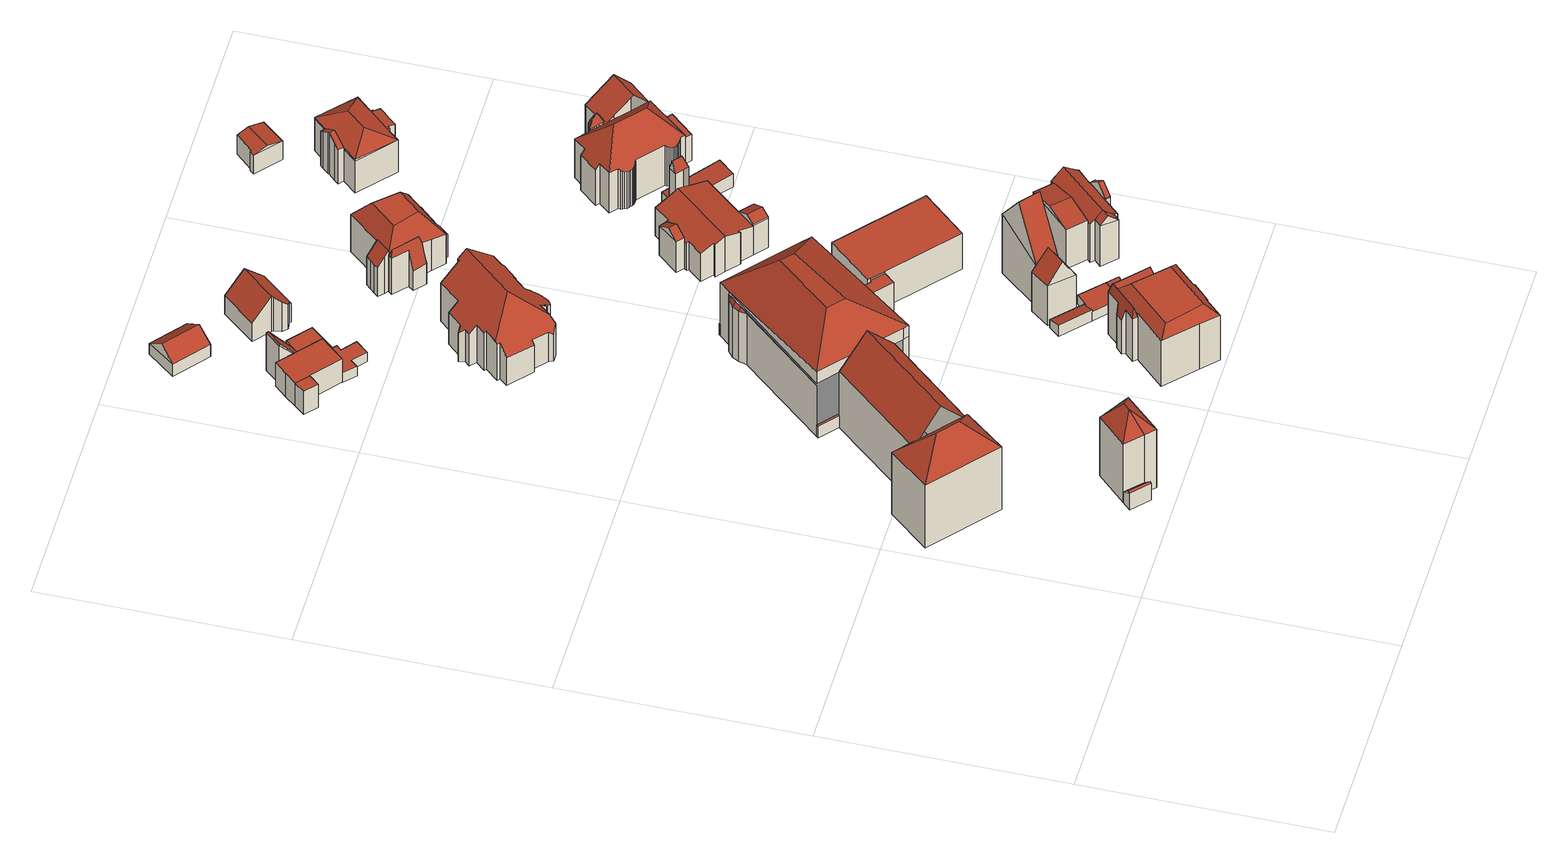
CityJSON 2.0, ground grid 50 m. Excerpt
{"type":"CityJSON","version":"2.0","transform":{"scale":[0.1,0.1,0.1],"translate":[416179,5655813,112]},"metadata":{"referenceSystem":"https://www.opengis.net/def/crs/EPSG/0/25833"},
"CityObjects":{
"building1":{"type":"Building","attributes":{"Dachtyp_tdc":"tdcGableRoof","Gemeindeschluessel":14612000,"Dachneigung":46.29,"QualitaetDacherkennung":10,"Geometrietyp2DReferenz":"3000","measuredHeight":4.66,"function":"31001_9998","roofType":"3100"},"geometry":[{"type":"Solid","lod":"2","boundaries":[[[[0,1,2,3]],[[1,4,5,2]],[[4,6,7,5]],[[6,0,3,7]],[[4,1,8]],[[0,6,9]],[[1,0,9,8]],[[6,4,8,9]],[[3,2,5,7]]]],"semantics":{"surfaces":[{"type":"WallSurface"},{"type":"RoofSurface"},{"type":"GroundSurface"}],"values":[[0,0,0,0,0,0,1,1,2]]}}]},
"building2":{"type":"Building","attributes":{"Dachtyp_tdc":"tdcFreeFormRoof","Gemeindeschluessel":14612000,"Dachneigung":48.93,"QualitaetDacherkennung":3,"Geometrietyp2DReferenz":"3000","measuredHeight":19.6,"function":"31001_9998","roofType":"5000"},"geometry":[{"type":"Solid","lod":"2","boundaries":[[[[10,11,12,3]],[[11,13,14,12]],[[13,15,16,14]],[[15,17,2,16]],[[17,10,3,2]],[[18,17,15]],[[17,18,10]],[[19,18,15,13]],[[19,13,11]],[[18,19,11,10]],[[3,12,14,16,2]]]],"semantics":{"surfaces":[{"type":"WallSurface"},{"type":"RoofSurface"},{"type":"GroundSurface"}],"values":[[0,0,0,0,0,1,1,1,1,1,2]]}}]},
"building3":{"type":"Building","attributes":{"name":"Sächsisches Landesgymnasium für Musik Carl Maria von Weber Dresden","Gemeindeschluessel":14612000,"Geometrietyp2DReferenz":"3000","function":"31001_3021","roofType":"9999"},"children":["building3-1","building3-2","building3-3","building3-4","building3-5","building3-6","building3-7","building3-8","building3-9"]},
"building3-1":{"type":"BuildingPart","attributes":{"Dachtyp_tdc":"tdcCutTentRoof","Dachneigung":39.41,"QualitaetDacherkennung":22,"Geometrietyp2DReferenz":"3000","measuredHeight":24.43,"roofType":"9999"},"parents":["building3"],"geometry":[{"type":"MultiSurface","lod":"2","boundaries":[[[20,21,22,23,24,25]],[[26,27,28,29,30]],[[27,31,32,33,28]],[[34,35,36]],[[34,37,38,39,35]],[[21,20,37,40,41]],[[42,43,21,41,44]],[[45,46,42,44,47]],[[45,47,40,37,48]],[[47,44,41,40]],[[49,45,48,34]],[[34,48,37]],[[31,46,45,49]],[[26,43,42,27]],[[21,43,26]],[[27,42,46,31]],[[24,23,29,28,33,50,35,39]]],"semantics":{"surfaces":[{"type":"WallSurface"},{"type":"RoofSurface"},{"type":"GroundSurface"}],"values":[0,0,0,0,0,1,1,1,1,1,0,0,0,0,0,0,2]}}]},
"building3-2":{"type":"BuildingPart","attributes":{"Dachtyp_tdc":"tdcPolyFlatRoof","Dachneigung":0,"QualitaetDacherkennung":72,"Geometrietyp2DReferenz":"3000","measuredHeight":8.96,"roofType":"1000"},"parents":["building3"],"geometry":[{"type":"MultiSurface","lod":"2","boundaries":[[[51,52,53,54]],[[52,55,56,57,53]],[[58,59,60,61,62]],[[59,63,64,60]],[[63,59,58,55,52,51]],[[54,53,57,61,60,64]]],"semantics":{"surfaces":[{"type":"WallSurface"},{"type":"RoofSurface"},{"type":"GroundSurface"}],"values":[0,0,0,0,1,2]}}]},
"building3-3":{"type":"BuildingPart","attributes":{"Dachtyp_tdc":"tdcPolyFlatRoof","Dachneigung":0,"QualitaetDacherkennung":0,"Geometrietyp2DReferenz":"3000","measuredHeight":3.03,"roofType":"9999"},"parents":["building3"],"geometry":[{"type":"MultiSurface","lod":"2","boundaries":[[[65,32,66,67,68,69]],[[68,67,70,71]],[[67,66,50,70]],[[32,65,72,33]],[[65,69,73,72]],[[71,70,50,33,72,73]],[[71,73,69,68]],[[33,50,66,32]]],"semantics":{"surfaces":[{"type":"RoofSurface"},{"type":"WallSurface"},{"type":"GroundSurface"},{"type":"ClosureSurface","isClosure":"1","QuelleClosure":"LoD1Solid"}],"values":[0,1,1,1,1,2,3,3]}}]},
"building3-4":{"type":"BuildingPart","attributes":{"Dachtyp_tdc":"tdcPolyFlatRoof","Dachneigung":0,"QualitaetDacherkennung":0,"Geometrietyp2DReferenz":"3000","measuredHeight":3.01,"roofType":"9999"},"parents":["building3"],"geometry":[{"type":"MultiSurface","lod":"2","boundaries":[[[25,74,75,38]],[[38,75,76,39]],[[75,74,77,76]],[[74,25,24,77]],[[39,76,77,24]],[[39,24,25,38]]],"semantics":{"surfaces":[{"type":"RoofSurface"},{"type":"WallSurface"},{"type":"GroundSurface"},{"type":"ClosureSurface","isClosure":"1","QuelleClosure":"LoD1Solid"}],"values":[0,1,1,1,2,3]}}]},
"building3-5":{"type":"BuildingPart","attributes":{"Dachtyp_tdc":"tdcHipRoof","Dachneigung":47.97,"QualitaetDacherkennung":47,"Geometrietyp2DReferenz":"3000","measuredHeight":22.61,"roofType":"3200"},"parents":["building3"],"geometry":[{"type":"MultiSurface","lod":"2","boundaries":[[[78,79,80,81,82]],[[79,83,84,80]],[[83,85,86,84]],[[85,87,88,86]],[[87,89,90,88]],[[89,91,90]],[[87,85,92]],[[83,79,78,93]],[[85,83,93,92]],[[78,94,95,89,87,92,93]],[[81,80,84,86,88,90]]],"semantics":{"surfaces":[{"type":"WallSurface"},{"type":"RoofSurface"},{"type":"GroundSurface"}],"values":[0,0,0,0,0,0,1,1,1,1,2]}}]},
"building3-6":{"type":"BuildingPart","attributes":{"Dachtyp_tdc":"tdcFreeFormRoof","Dachneigung":82.73,"QualitaetDacherkennung":30,"Geometrietyp2DReferenz":"3000","measuredHeight":9.68,"roofType":"5000"},"parents":["building3"],"geometry":[{"type":"MultiSurface","lod":"2","boundaries":[[[22,96,97,23]],[[56,30,29,57]],[[98,30,56]],[[99,98,56,62,96]],[[99,96,22]],[[98,99,22,30]],[[23,97,61,57,29]]],"semantics":{"surfaces":[{"type":"WallSurface"},{"type":"RoofSurface"},{"type":"GroundSurface"}],"values":[0,0,0,1,1,1,2]}}]},
"building3-7":{"type":"BuildingPart","attributes":{"Dachtyp_tdc":"tdcPolyFlatRoof","Dachneigung":0,"QualitaetDacherkennung":79,"Geometrietyp2DReferenz":"3000","measuredHeight":9.58,"roofType":"1000"},"parents":["building3"],"geometry":[{"type":"MultiSurface","lod":"2","boundaries":[[[100,101,102,103]],[[101,104,105,102]],[[104,106,107,105]],[[106,108,51,54,107]],[[109,100,103,64,63]],[[109,108,106,104,101,100]],[[103,102,105,107,54,64]]],"semantics":{"surfaces":[{"type":"WallSurface"},{"type":"RoofSurface"},{"type":"GroundSurface"}],"values":[0,0,0,0,0,1,2]}}]},
"building3-8":{"type":"BuildingPart","attributes":{"Dachtyp_tdc":"tdcFreeFormRoof","Dachneigung":59.25,"QualitaetDacherkennung":19,"Geometrietyp2DReferenz":"3000","measuredHeight":14.55,"roofType":"5000"},"parents":["building3"],"geometry":[{"type":"MultiSurface","lod":"2","boundaries":[[[110,111,112,50]],[[111,113,114,112]],[[113,115,116,114]],[[115,117,118,116]],[[117,36,35,118]],[[119,120,117,115]],[[121,119,115,113]],[[122,121,113,111]],[[122,111,110]],[[120,119,121,122,110,36]],[[120,36,117]],[[35,50,112,114,116,118]]],"semantics":{"surfaces":[{"type":"WallSurface"},{"type":"RoofSurface"},{"type":"GroundSurface"}],"values":[0,0,0,0,0,1,1,1,1,1,1,2]}}]},
"building3-9":{"type":"BuildingPart","attributes":{"Dachtyp_tdc":"tdcGableRoof","Dachneigung":49.01,"QualitaetDacherkennung":70,"Geometrietyp2DReferenz":"3000","measuredHeight":22.11,"roofType":"3100"},"parents":["building3"],"geometry":[{"type":"MultiSurface","lod":"2","boundaries":[[[123,82,81,73,69]],[[91,124,68,71,90]],[[123,124,125]],[[82,123,125,126,94]],[[124,91,95,126,125]],[[73,81,90,71]]],"semantics":{"surfaces":[{"type":"WallSurface"},{"type":"RoofSurface"},{"type":"GroundSurface"}],"values":[0,0,0,1,1,2]}}]},
"building4":{"type":"Building","attributes":{"Gemeindeschluessel":14612000,"Geometrietyp2DReferenz":"3000","function":"31001_9998","roofType":"9999"},"children":["building4-1","building4-2"]},
"building4-1":{"type":"BuildingPart","attributes":{"Dachtyp_tdc":"tdcPolyFlatRoof","Dachneigung":0,"QualitaetDacherkennung":55,"Geometrietyp2DReferenz":"3000","measuredHeight":6.11,"roofType":"1000"},"parents":["building4"],"geometry":[{"type":"MultiSurface","lod":"2","boundaries":[[[127,128,129,130]],[[128,131,132,129]],[[131,133,134,132]],[[131,128,127,133]],[[134,130,129,132]]],"semantics":{"surfaces":[{"type":"WallSurface"},{"type":"RoofSurface"},{"type":"GroundSurface"}],"values":[0,0,0,1,2]}}]},
"building4-2":{"type":"BuildingPart","attributes":{"Dachtyp_tdc":"tdcPolyFlatRoof","Dachneigung":0,"QualitaetDacherkennung":75,"Geometrietyp2DReferenz":"3000","measuredHeight":6.23,"roofType":"1000"},"parents":["building4"],"geometry":[{"type":"MultiSurface","lod":"2","boundaries":[[[135,136,137,138]],[[136,139,130,137]],[[139,127,130]],[[140,141,142,134,133]],[[141,143,144,142]],[[143,135,138,144]],[[143,141,140,139,136,135]],[[138,137,130,134,142,144]]],"semantics":{"surfaces":[{"type":"WallSurface"},{"type":"RoofSurface"},{"type":"GroundSurface"}],"values":[0,0,0,0,0,0,1,2]}}]},
"building5":{"type":"Building","attributes":{"Gemeindeschluessel":14612000,"Geometrietyp2DReferenz":"3000","function":"31001_9998","roofType":"9999"},"children":["building5-1","building5-2"]},
"building5-1":{"type":"BuildingPart","attributes":{"Dachtyp_tdc":"tdcFreeFormRoof","Dachneigung":76.43,"QualitaetDacherkennung":15,"Geometrietyp2DReferenz":"3000","measuredHeight":13.63,"roofType":"5000"},"parents":["building5"],"geometry":[{"type":"MultiSurface","lod":"2","boundaries":[[[145,146,147,148]],[[146,149,150,147]],[[149,151,152,150]],[[151,153,154,152]],[[153,155,156,154]],[[155,157,158,156]],[[157,159,160,158]],[[161,145,148,162]],[[159,157,163]],[[157,155,164,165,163]],[[155,153,151,149,146,145,166,164]],[[145,161,166]],[[161,167,165,164,166]],[[167,159,163,165]],[[148,147,150,152,154,156,158,160,168,162]]],"semantics":{"surfaces":[{"type":"WallSurface"},{"type":"RoofSurface"},{"type":"GroundSurface"}],"values":[0,0,0,0,0,0,0,0,1,1,1,1,1,1,2]}}]},
"building5-2":{"type":"BuildingPart","attributes":{"Dachtyp_tdc":"tdcCutTentRoof","Dachneigung":2.03,"QualitaetDacherkennung":49,"Geometrietyp2DReferenz":"3000","measuredHeight":14.44,"roofType":"9999"},"parents":["building5"],"geometry":[{"type":"MultiSurface","lod":"2","boundaries":[[[169,170,171,160,159]],[[170,172,173,171]],[[172,174,175,173]],[[174,176,177,175]],[[176,178,179,177]],[[178,180,181,179]],[[180,182,183,181]],[[182,184,185,183]],[[184,186,161,162,185]],[[187,186,184,188,189]],[[170,169,187,189,190]],[[180,178,176,174,172,170,190,191]],[[184,182,180,191,188]],[[191,190,189,188]],[[162,168,160,171,173,175,177,179,181,183,185]]],"semantics":{"surfaces":[{"type":"WallSurface"},{"type":"RoofSurface"},{"type":"GroundSurface"}],"values":[0,0,0,0,0,0,0,0,0,1,1,1,1,1,2]}}]},
"building6":{"type":"Building","attributes":{"Dachtyp_tdc":"tdcPolyFlatRoof","Gemeindeschluessel":14612000,"Dachneigung":0,"QualitaetDacherkennung":63,"Geometrietyp2DReferenz":"3000","measuredHeight":2.44,"function":"31001_9998","roofType":"1000"},"geometry":[{"type":"Solid","lod":"2","boundaries":[[[[192,193,194,195]],[[193,196,197,194]],[[196,198,199,197]],[[198,200,201,199]],[[200,202,203,201]],[[202,204,205,203]],[[204,206,207,205]],[[206,192,195,207]],[[206,204,202,200,198,196,193,192]],[[195,194,197,199,201,203,205,207]]]],"semantics":{"surfaces":[{"type":"WallSurface"},{"type":"RoofSurface"},{"type":"GroundSurface"}],"values":[[0,0,0,0,0,0,0,0,1,2]]}}]},
"building7":{"type":"Building","attributes":{"Gemeindeschluessel":14612000,"Geometrietyp2DReferenz":"3000","function":"31001_9998","roofType":"9999"},"children":["building7-1","building7-2"]},
"building7-1":{"type":"BuildingPart","attributes":{"Dachtyp_tdc":"tdcPolyFlatRoof","Dachneigung":0,"QualitaetDacherkennung":64,"Geometrietyp2DReferenz":"3000","measuredHeight":2.51,"roofType":"1000"},"parents":["building7"],"geometry":[{"type":"MultiSurface","lod":"2","boundaries":[[[208,209,210,211]],[[209,212,213,210]],[[212,214,215,216,213]],[[217,208,211,218,219]],[[217,214,212,209,208]],[[211,210,213,216,218]]],"semantics":{"surfaces":[{"type":"WallSurface"},{"type":"RoofSurface"},{"type":"GroundSurface"}],"values":[0,0,0,0,1,2]}}]},
"building7-2":{"type":"BuildingPart","attributes":{"Dachtyp_tdc":"tdcGableRoof","Dachneigung":53.32,"QualitaetDacherkennung":4,"Geometrietyp2DReferenz":"3000","measuredHeight":10.05,"roofType":"3100"},"parents":["building7"],"geometry":[{"type":"MultiSurface","lod":"2","boundaries":[[[220,221,222,223]],[[221,219,218,222]],[[215,220,223,216]],[[219,221,224]],[[220,215,225]],[[221,220,225,224]],[[215,219,224,225]],[[223,222,218,216]]],"semantics":{"surfaces":[{"type":"WallSurface"},{"type":"RoofSurface"},{"type":"GroundSurface"}],"values":[0,0,0,0,0,1,1,2]}}]},
"building8":{"type":"Building","attributes":{"Gemeindeschluessel":14612000,"Dachtyp_tdc":"tdcGableRoof","Dachneigung":37.45,"QualitaetDacherkennung":84,"Geometrietyp2DReferenz":"3000","measuredHeight":5.75,"function":"31001_9998","roofType":"3100"},"geometry":[{"type":"Solid","lod":"2","boundaries":[[[[226,227,228,229]],[[227,230,231,228]],[[230,232,233,231]],[[232,226,229,233]],[[230,227,234]],[[226,232,235]],[[227,226,235,234]],[[232,230,234,235]],[[229,228,231,233]]]],"semantics":{"surfaces":[{"type":"WallSurface"},{"type":"RoofSurface"},{"type":"GroundSurface"}],"values":[[0,0,0,0,0,0,1,1,2]]}}]},
"building9":{"type":"Building","attributes":{"Dachtyp_tdc":"tdcFreeFormRoof","Gemeindeschluessel":14612000,"Dachneigung":42.59,"QualitaetDacherkennung":28,"Geometrietyp2DReferenz":"3000","measuredHeight":15.47,"function":"31001_9998","roofType":"5000"},"geometry":[{"type":"Solid","lod":"2","boundaries":[[[[236,237,238,239]],[[237,240,241,238]],[[240,242,243,241]],[[242,244,245,243]],[[244,246,247,245]],[[246,248,249,247]],[[248,250,251,249]],[[250,252,253,251]],[[252,254,255,253]],[[254,256,257,255]],[[256,258,259,257]],[[258,260,261,259]],[[260,262,263,261]],[[262,264,265,263]],[[264,266,267,265]],[[266,268,269,267]],[[268,270,271,269]],[[270,272,273,271]],[[272,274,275,273]],[[274,276,277,275]],[[276,278,279,277]],[[278,280,281,279]],[[280,282,283,281]],[[282,284,285,283]],[[284,286,287,285]],[[286,288,289,287]],[[288,290,291,289]],[[290,292,293,291]],[[292,294,295,293]],[[294,296,297,295]],[[296,298,299,297]],[[298,300,301,299]],[[300,302,303,301]],[[302,304,305,303]],[[304,306,307,305]],[[306,308,309,307]],[[308,310,311,309]],[[310,312,313,311]],[[312,236,239,313]],[[252,250,248,246,244,314,315,316,258,256,254]],[[294,292,290,288,286,284,317,315,314,242,240,237,236,312,310,308,306,304,302,300,298,296]],[[317,282,280,278,276,274,272,270,268,266,264,262,260,316,315]],[[244,242,314]],[[260,258,316]],[[239,238,241,243,245,247,249,251,253,255,257,259,261,263,265,267,269,271,273,275,277,279,281,283,285,287,289,291,293,295,297,299,301,303,305,307,309,311,313]],[[284,282,317]]]],"semantics":{"surfaces":[{"type":"WallSurface"},{"type":"RoofSurface"},{"type":"GroundSurface"}],"values":[[0,0,0,0,0,0,0,0,0,0,0,0,0,0,0,0,0,0,0,0,0,0,0,0,0,0,0,0,0,0,0,0,0,0,0,0,0,0,0,1,1,1,0,0,2,0]]}}]},
"building10":{"type":"Building","attributes":{"Gemeindeschluessel":14612000,"Geometrietyp2DReferenz":"3000","function":"31001_9998","roofType":"9999"},"children":["building10-1","building10-2"]},
"building10-1":{"type":"BuildingPart","attributes":{"Dachtyp_tdc":"tdcPolyFlatRoof","Dachneigung":0,"QualitaetDacherkennung":78,"Geometrietyp2DReferenz":"3000","measuredHeight":2.36,"roofType":"1000"},"parents":["building10"],"geometry":[{"type":"MultiSurface","lod":"2","boundaries":[[[318,319,320,321]],[[322,323,324,325,326]],[[323,327,328,324]],[[327,329,330,328]],[[329,318,321,330]],[[329,327,323,322,331,319,318]],[[321,320,325,324,328,330]]],"semantics":{"surfaces":[{"type":"WallSurface"},{"type":"RoofSurface"},{"type":"GroundSurface"}],"values":[0,0,0,0,0,1,2]}}]},
"building10-2":{"type":"BuildingPart","attributes":{"Dachtyp_tdc":"tdcPolyFlatRoof","Dachneigung":16.86,"QualitaetDacherkennung":41,"Geometrietyp2DReferenz":"3000","measuredHeight":2.88,"roofType":"2100"},"parents":["building10"],"geometry":[{"type":"MultiSurface","lod":"2","boundaries":[[[332,333,334,320,319]],[[333,335,336,334]],[[335,337,324,336]],[[337,326,325,324]],[[325,320,334,336,324]],[[337,335,333,332,331,326]]],"semantics":{"surfaces":[{"type":"WallSurface"},{"type":"GroundSurface"},{"type":"RoofSurface"}],"values":[0,0,0,0,1,2]}}]},
"building11":{"type":"Building","attributes":{"Dachtyp_tdc":"tdcFreeFormRoof","Gemeindeschluessel":14612000,"Dachneigung":59.42,"QualitaetDacherkennung":4,"Geometrietyp2DReferenz":"3000","measuredHeight":14.69,"function":"31001_9998","roofType":"5000"},"geometry":[{"type":"Solid","lod":"2","boundaries":[[[[338,339,340,341]],[[339,342,343,340]],[[342,344,345,343]],[[346,347,348,344,349]],[[339,338,346,349,342]],[[338,347,346]],[[344,342,349]],[[345,350,351,341,340,343]],[[344,348,350,345]],[[348,347,351,350]],[[347,338,341,351]]]],"semantics":{"surfaces":[{"type":"WallSurface"},{"type":"RoofSurface"},{"type":"GroundSurface"}],"values":[[0,0,0,1,1,0,0,2,0,0,0]]}}]},
"building12":{"type":"Building","attributes":{"Dachtyp_tdc":"tdcPolyFlatRoof","Gemeindeschluessel":14612000,"Dachneigung":2.88,"QualitaetDacherkennung":59,"Geometrietyp2DReferenz":"3000","measuredHeight":2.36,"function":"31001_9998","roofType":"2100"},"geometry":[{"type":"Solid","lod":"2","boundaries":[[[[352,353,354,355]],[[353,356,357,354]],[[356,329,358,357]],[[329,352,355,358]],[[329,356,353,352]],[[355,354,357,358]]]],"semantics":{"surfaces":[{"type":"WallSurface"},{"type":"RoofSurface"},{"type":"GroundSurface"}],"values":[[0,0,0,0,1,2]]}}]},
"building13":{"type":"Building","attributes":{"Dachtyp_tdc":"tdcGableRoof","Gemeindeschluessel":14612000,"Dachneigung":45.19,"QualitaetDacherkennung":80,"Geometrietyp2DReferenz":"3000","measuredHeight":9.39,"function":"31001_9998","roofType":"3100"},"geometry":[{"type":"Solid","lod":"2","boundaries":[[[[359,360,361,362]],[[360,363,364,361]],[[363,365,366,364]],[[365,367,368,366]],[[367,369,370,368]],[[369,371,372,370]],[[371,373,374,372]],[[373,375,376,374]],[[375,377,378,376]],[[377,359,362,378]],[[373,371,369,367]],[[367,365,363,360,359,377,375,373]],[[362,361,364,366,368,370,372,374,376,378]]]],"semantics":{"surfaces":[{"type":"WallSurface"},{"type":"RoofSurface"},{"type":"GroundSurface"}],"values":[[0,0,0,0,0,0,0,0,0,0,1,1,2]]}}]},
"building14":{"type":"Building","attributes":{"Dachtyp_tdc":"tdcGableRoof","Gemeindeschluessel":14612000,"Dachneigung":65.25,"QualitaetDacherkennung":2,"Geometrietyp2DReferenz":"3000","measuredHeight":23.21,"function":"31001_9998","roofType":"3100"},"geometry":[{"type":"Solid","lod":"2","boundaries":[[[[379,380,381,382]],[[380,383,384,381]],[[383,385,386,384]],[[385,379,382,386]],[[383,380,387]],[[379,385,388]],[[380,379,388,387]],[[385,383,387,388]],[[382,381,384,386]]]],"semantics":{"surfaces":[{"type":"WallSurface"},{"type":"RoofSurface"},{"type":"GroundSurface"}],"values":[[0,0,0,0,0,0,1,1,2]]}}]},
"building15":{"type":"Building","attributes":{"Gemeindeschluessel":14612000,"Geometrietyp2DReferenz":"3000","function":"31001_9998","roofType":"9999"},"children":["building15-1","building15-2","building15-3","building15-4"]},
"building15-1":{"type":"BuildingPart","attributes":{"Dachtyp_tdc":"tdcFreeFormRoof","Dachneigung":74.01,"QualitaetDacherkennung":31,"Geometrietyp2DReferenz":"3000","measuredHeight":11.43,"roofType":"5000"},"parents":["building15"],"geometry":[{"type":"MultiSurface","lod":"2","boundaries":[[[389,390,391,392]],[[390,393,394,391]],[[393,395,396,394]],[[395,397,398,396]],[[397,399,400,398]],[[399,401,402,400]],[[403,389,392,404,405]],[[401,399,406]],[[399,397,395,393,390,389,407,406]],[[389,403,407]],[[403,408,401,406,407]],[[392,391,394,396,398,400,402,404]]],"semantics":{"surfaces":[{"type":"WallSurface"},{"type":"RoofSurface"},{"type":"GroundSurface"}],"values":[0,0,0,0,0,0,0,1,1,1,1,2]}}]},
"building15-2":{"type":"BuildingPart","attributes":{"Dachtyp_tdc":"tdcFreeFormRoof","Dachneigung":55.73,"QualitaetDacherkennung":24,"Geometrietyp2DReferenz":"3000","measuredHeight":6.38,"roofType":"5000"},"parents":["building15"],"geometry":[{"type":"MultiSurface","lod":"2","boundaries":[[[409,410,411,412]],[[410,413,414,411]],[[413,415,416,414]],[[417,415,413]],[[418,417,413,410]],[[418,410,409]],[[417,418,409,415]],[[412,411,414,416]]],"semantics":{"surfaces":[{"type":"WallSurface"},{"type":"RoofSurface"},{"type":"GroundSurface"}],"values":[0,0,0,1,1,1,1,2]}}]},
"building15-3":{"type":"BuildingPart","attributes":{"Dachtyp_tdc":"tdcPolyFlatRoof","Dachneigung":52.87,"QualitaetDacherkennung":40,"Geometrietyp2DReferenz":"3000","measuredHeight":10.73,"roofType":"2100"},"parents":["building15"],"geometry":[{"type":"MultiSurface","lod":"2","boundaries":[[[419,420,421,422,423]],[[420,424,425,421]],[[424,426,427,425]],[[426,428,429,427]],[[428,430,431,429]],[[430,432,433,431]],[[432,434,435,436,433]],[[434,432,430,428,426,424,420,419]],[[422,421,425,427,429,431,433,436]]],"semantics":{"surfaces":[{"type":"WallSurface"},{"type":"RoofSurface"},{"type":"GroundSurface"}],"values":[0,0,0,0,0,0,0,1,2]}}]},
"building15-4":{"type":"BuildingPart","attributes":{"Dachtyp_tdc":"tdcCutTentRoof","Dachneigung":55.36,"QualitaetDacherkennung":50,"Geometrietyp2DReferenz":"3000","measuredHeight":13.61,"roofType":"9999"},"parents":["building15"],"geometry":[{"type":"MultiSurface","lod":"2","boundaries":[[[437,438,439,416]],[[438,440,441,439]],[[440,442,443,441]],[[442,444,445,443]],[[444,446,447,445]],[[446,448,449,447]],[[448,405,404,449]],[[450,451,402,401]],[[451,423,422,402]],[[435,452,453,436]],[[452,454,455,453]],[[454,456,457,455]],[[456,458,459,457]],[[458,460,412,459]],[[446,444,442,440,438,437,460,458,461,462]],[[451,450,408,405,448,446,462,463]],[[454,452,435,423,451,463,464]],[[458,456,454,464,461]],[[464,463,462,461]],[[412,416,439,441,443,445,447,449,404,402,422,436,453,455,457,459]],[[460,409,412]],[[437,416,415]]],"semantics":{"surfaces":[{"type":"WallSurface"},{"type":"RoofSurface"},{"type":"GroundSurface"}],"values":[0,0,0,0,0,0,0,0,0,0,0,0,0,0,1,1,1,1,1,2,0,0]}}]},
"building16":{"type":"Building","attributes":{"Gemeindeschluessel":14612000,"Geometrietyp2DReferenz":"3000","function":"31001_9998","roofType":"9999"},"children":["building16-1","building16-2","building16-3","building16-4","building16-5"]},
"building16-1":{"type":"BuildingPart","attributes":{"Dachtyp_tdc":"tdcGableRoof","Dachneigung":12.79,"QualitaetDacherkennung":24,"Geometrietyp2DReferenz":"3000","measuredHeight":11.7,"roofType":"3100"},"parents":["building16"],"geometry":[{"type":"MultiSurface","lod":"2","boundaries":[[[465,466,467]],[[468,469,470,471,472]],[[469,473,474,470]],[[473,465,467,474]],[[465,473,475,476]],[[469,468,476,475]],[[475,473,469]],[[465,476,468]],[[467,471,470,474]]],"semantics":{"surfaces":[{"type":"WallSurface"},{"type":"RoofSurface"},{"type":"GroundSurface"}],"values":[0,0,0,0,1,1,0,0,2]}}]},
"building16-2":{"type":"BuildingPart","attributes":{"Dachtyp_tdc":"tdcGableRoof","Dachneigung":42.8,"QualitaetDacherkennung":32,"Geometrietyp2DReferenz":"3000","measuredHeight":12.42,"roofType":"3100"},"parents":["building16"],"geometry":[{"type":"MultiSurface","lod":"2","boundaries":[[[477,478,479,480]],[[478,481,482,479]],[[481,483,484,482]],[[481,478,485]],[[478,477,486,487,485]],[[483,481,485,487,488]],[[480,479,482,484,489]]],"semantics":{"surfaces":[{"type":"WallSurface"},{"type":"RoofSurface"},{"type":"GroundSurface"}],"values":[0,0,0,0,1,1,2]}}]},
"building16-3":{"type":"BuildingPart","attributes":{"Dachtyp_tdc":"tdcGableRoof","Dachneigung":40.2,"QualitaetDacherkennung":36,"Geometrietyp2DReferenz":"3000","measuredHeight":12.4,"roofType":"3100"},"parents":["building16"],"geometry":[{"type":"MultiSurface","lod":"2","boundaries":[[[490,491,492,493]],[[491,494,495,492]],[[494,496,497,498,495]],[[499,490,493,500,501]],[[499,502,503,490]],[[504,505,503,502,506]],[[496,506,502,499]],[[494,504,506,496]],[[491,505,504,494]],[[490,503,505,491]],[[493,492,495,498,500]]],"semantics":{"surfaces":[{"type":"WallSurface"},{"type":"RoofSurface"},{"type":"GroundSurface"}],"values":[0,0,0,0,1,1,0,0,0,0,2]}}]},
"building16-4":{"type":"BuildingPart","attributes":{"Dachtyp_tdc":"tdcGableRoof","Dachneigung":39.17,"QualitaetDacherkennung":60,"Geometrietyp2DReferenz":"3000","measuredHeight":12.32,"roofType":"3100"},"parents":["building16"],"geometry":[{"type":"MultiSurface","lod":"2","boundaries":[[[466,507,508,467]],[[507,509,510,511,508]],[[512,513,514,515,516]],[[513,517,518,514]],[[517,501,500,518]],[[497,519,495,498]],[[519,520,521,495]],[[520,522,477,480,521]],[[523,524,525,484,483]],[[524,472,471,525]],[[526,486,522,520,519,497,501,517,513,512,527]],[[527,509,507,466,472,524,523,488,526]],[[471,467,508,511,528,515,514,518,500,498,495,521,480,489,484,525]]],"semantics":{"surfaces":[{"type":"WallSurface"},{"type":"RoofSurface"},{"type":"GroundSurface"}],"values":[0,0,0,0,0,0,0,0,0,0,1,1,2]}}]},
"building16-5":{"type":"BuildingPart","attributes":{"Dachtyp_tdc":"tdcFreeFormRoof","Dachneigung":48.89,"QualitaetDacherkennung":12,"Geometrietyp2DReferenz":"3000","measuredHeight":5.73,"roofType":"5000"},"parents":["building16"],"geometry":[{"type":"MultiSurface","lod":"2","boundaries":[[[510,529,530,511]],[[529,531,532,530]],[[531,516,515,532]],[[533,516,531]],[[534,533,531,529]],[[534,529,510]],[[533,534,510,535,516]],[[511,530,532,515,528]]],"semantics":{"surfaces":[{"type":"WallSurface"},{"type":"RoofSurface"},{"type":"GroundSurface"}],"values":[0,0,0,0,1,1,1,2]}}]},
"building17":{"type":"Building","attributes":{"Gemeindeschluessel":14612000,"Geometrietyp2DReferenz":"3000","function":"31001_9998","roofType":"9999"},"children":["building17-1","building17-2","building17-3","building17-4"]},
"building17-1":{"type":"BuildingPart","attributes":{"Dachtyp_tdc":"tdcGableRoof","Dachneigung":14.87,"QualitaetDacherkennung":22,"Geometrietyp2DReferenz":"3000","measuredHeight":9.37,"roofType":"3100"},"parents":["building17"],"geometry":[{"type":"MultiSurface","lod":"2","boundaries":[[[536,537,538,539]],[[537,540,541,538]],[[540,542,543,541]],[[542,544,545,543]],[[544,546,547,545]],[[546,548,549,547]],[[548,550,551,549]],[[550,552,553,551]],[[554,555,556,557]],[[555,558,559,556]],[[558,560,561,559]],[[560,562,563,561]],[[564,565,566,567]],[[565,568,569,566]],[[570,562,560,558,555,554,571,552,550,548,546,544,542]],[[542,540,537,536,568,565,564,570]],[[569,539,538,541,543,545,547,549,551,553,572,557,556,559,561,563,573,567,566]]],"semantics":{"surfaces":[{"type":"WallSurface"},{"type":"RoofSurface"},{"type":"GroundSurface"}],"values":[0,0,0,0,0,0,0,0,0,0,0,0,0,0,1,1,2]}}]},
"building17-2":{"type":"BuildingPart","attributes":{"Dachtyp_tdc":"tdcGableRoof","Dachneigung":32.83,"QualitaetDacherkennung":52,"Geometrietyp2DReferenz":"3000","measuredHeight":9.81,"roofType":"3100"},"parents":["building17"],"geometry":[{"type":"MultiSurface","lod":"2","boundaries":[[[574,575,576]],[[577,574,576,578]],[[575,579,578,576]],[[572,580,581,557]],[[574,577,580,572,571]],[[577,579,581,580]],[[579,575,554,557,581]],[[579,577,578]]],"semantics":{"surfaces":[{"type":"WallSurface"},{"type":"RoofSurface"},{"type":"GroundSurface"}],"values":[0,1,1,2,0,0,0,0]}}]},
"building17-3":{"type":"BuildingPart","attributes":{"Dachtyp_tdc":"tdcGableRoof","Dachneigung":28,"QualitaetDacherkennung":62,"Geometrietyp2DReferenz":"3000","measuredHeight":9.2,"roofType":"3100"},"parents":["building17"],"geometry":[{"type":"MultiSurface","lod":"2","boundaries":[[[582,583,584,585]],[[583,586,536,539,584]],[[587,582,585,569,568]],[[587,588,589,582]],[[590,591,589,588]],[[583,591,590,586]],[[582,589,591,583]],[[586,590,588,587]],[[585,584,539,569]]],"semantics":{"surfaces":[{"type":"WallSurface"},{"type":"RoofSurface"},{"type":"GroundSurface"}],"values":[0,0,0,1,1,0,0,0,2]}}]},
"building17-4":{"type":"BuildingPart","attributes":{"Dachtyp_tdc":"tdcFreeFormRoof","Dachneigung":71.51,"QualitaetDacherkennung":13,"Geometrietyp2DReferenz":"3000","measuredHeight":16.45,"roofType":"5000"},"parents":["building17"],"geometry":[{"type":"MultiSurface","lod":"2","boundaries":[[[592,593,594,563,562]],[[593,595,596,594]],[[595,597,564,567,596]],[[598,597,595]],[[599,598,595,593]],[[599,593,592]],[[598,599,592,597]],[[563,594,596,567,573]]],"semantics":{"surfaces":[{"type":"WallSurface"},{"type":"RoofSurface"},{"type":"GroundSurface"}],"values":[0,0,0,1,1,0,1,2]}}]},
"building18":{"type":"Building","attributes":{"Dachtyp_tdc":"tdcPolyFlatRoof","Gemeindeschluessel":14612000,"Dachneigung":3.6,"QualitaetDacherkennung":50,"Geometrietyp2DReferenz":"3000","measuredHeight":3.38,"function":"31001_9998","roofType":"2100"},"geometry":[{"type":"Solid","lod":"2","boundaries":[[[[600,601,602,603]],[[601,604,605,602]],[[604,606,607,605]],[[606,600,603,607]],[[606,604,601,600]],[[603,602,605,607]]]],"semantics":{"surfaces":[{"type":"WallSurface"},{"type":"RoofSurface"},{"type":"GroundSurface"}],"values":[[0,0,0,0,1,2]]}}]},
"building19":{"type":"Building","attributes":{"Gemeindeschluessel":14612000,"Geometrietyp2DReferenz":"3000","function":"31001_9998","roofType":"9999"},"children":["building19-1","building19-2","building19-3","building19-4"]},
"building19-1":{"type":"BuildingPart","attributes":{"Dachtyp_tdc":"tdcHipRoof","Dachneigung":44.93,"QualitaetDacherkennung":63,"Geometrietyp2DReferenz":"3000","measuredHeight":16.17,"roofType":"3200"},"parents":["building19"],"geometry":[{"type":"MultiSurface","lod":"2","boundaries":[[[608,609,610,611,612]],[[609,613,614,610]],[[613,615,616,614]],[[615,617,618,616]],[[617,619,620,618]],[[619,621,622,620]],[[621,623,624,622]],[[623,625,626,624]],[[625,627,628,626]],[[627,629,630,628]],[[629,631,632,630]],[[631,633,634,632]],[[633,635,636,634]],[[635,637,638,636]],[[637,639,640,638]],[[639,641,642,640]],[[641,643,644,642]],[[643,645,646,644]],[[645,647,648,646]],[[647,649,650,648]],[[651,652,653,654]],[[649,655,656,650]],[[655,657,658,656]],[[657,651,654,658]],[[652,659,660,653]],[[659,661,662,660]],[[661,663,664,662]],[[663,665,666,664]],[[665,667,668,666]],[[667,669,670,668]],[[669,671,672,670]],[[669,667,665,663,661,659,673]],[[609,608,674,675]],[[659,652,651,657,655,649,647,645,643,641,639,637,635,633,631,629,627,625,623,621,619,617,615,613,609,675,673]],[[674,676,677,678,679,671,669,673,675]],[[611,610,614,616,618,620,622,624,626,628,630,632,634,636,638,640,642,644,646,648,650,656,658,654,653,660,662,664,666,668,670,672,680,681,682]]],"semantics":{"surfaces":[{"type":"WallSurface"},{"type":"RoofSurface"},{"type":"GroundSurface"}],"values":[0,0,0,0,0,0,0,0,0,0,0,0,0,0,0,0,0,0,0,0,0,0,0,0,0,0,0,0,0,0,0,1,1,1,1,2]}}]},
"building19-2":{"type":"BuildingPart","attributes":{"Dachtyp_tdc":"tdcGableRoof","Dachneigung":32.45,"QualitaetDacherkennung":51,"Geometrietyp2DReferenz":"3000","measuredHeight":14.12,"roofType":"3100"},"parents":["building19"],"geometry":[{"type":"MultiSurface","lod":"2","boundaries":[[[683,684,685,686]],[[684,687,688,685]],[[687,689,690,688]],[[689,691,692,693,690]],[[694,683,686,695]],[[696,676,697,691,689,687,684]],[[684,683,694,698,678,696]],[[686,685,688,690,693,682,681,680,695]]],"semantics":{"surfaces":[{"type":"WallSurface"},{"type":"RoofSurface"},{"type":"GroundSurface"}],"values":[0,0,0,0,0,1,1,2]}}]},
"building19-3":{"type":"BuildingPart","attributes":{"Dachtyp_tdc":"tdcPolyFlatRoof","Dachneigung":0,"QualitaetDacherkennung":48,"Geometrietyp2DReferenz":"3000","measuredHeight":6.9,"roofType":"1000"},"parents":["building19"],"geometry":[{"type":"MultiSurface","lod":"2","boundaries":[[[699,612,611,700]],[[692,701,702,693]],[[701,703,704,702]],[[703,705,706,704]],[[705,699,700,706]],[[705,703,701,692,707,612,699]],[[700,611,682,693,702,704,706]]],"semantics":{"surfaces":[{"type":"WallSurface"},{"type":"RoofSurface"},{"type":"GroundSurface"}],"values":[0,0,0,0,0,1,2]}}]},
"building19-4":{"type":"BuildingPart","attributes":{"Dachtyp_tdc":"tdcFreeFormRoof","Dachneigung":61.33,"QualitaetDacherkennung":21,"Geometrietyp2DReferenz":"3000","measuredHeight":12.81,"roofType":"5000"},"parents":["building19"],"geometry":[{"type":"MultiSurface","lod":"2","boundaries":[[[708,709,710,672,671]],[[709,711,712,710]],[[711,713,714,712]],[[713,715,716,714]],[[715,717,718,716]],[[717,719,720,718]],[[719,721,722,720]],[[721,723,724,722]],[[723,725,726,724]],[[725,727,694,695,726]],[[728,727,725]],[[729,728,725,723]],[[730,731,729,723,721]],[[732,730,721,719]],[[733,732,719,717]],[[734,733,717,715]],[[735,734,715,713]],[[736,735,713,711]],[[737,736,711,709]],[[737,709,708]],[[731,730,732,733,734,735,736,737,708,738]],[[728,729,731,738,727]],[[680,672,710,712,714,716,718,720,722,724,726,695]]],"semantics":{"surfaces":[{"type":"WallSurface"},{"type":"RoofSurface"},{"type":"GroundSurface"}],"values":[0,0,0,0,0,0,0,0,0,0,1,1,1,1,1,1,1,1,1,1,1,1,2]}}]},
"building20":{"type":"Building","attributes":{"Gemeindeschluessel":14612000,"Geometrietyp2DReferenz":"3000","function":"31001_9998","roofType":"9999"},"children":["building20-1","building20-2","building20-3"]},
"building20-1":{"type":"BuildingPart","attributes":{"Dachtyp_tdc":"tdcHipRoof","Dachneigung":29.78,"QualitaetDacherkennung":58,"Geometrietyp2DReferenz":"3000","measuredHeight":11.29,"roofType":"3200"},"parents":["building20"],"geometry":[{"type":"MultiSurface","lod":"2","boundaries":[[[739,740,741,742]],[[739,742,743]],[[740,744,745,741]],[[744,746,747,745]],[[748,749,750,751]],[[749,752,753,750]],[[752,754,755,753]],[[754,756,755]],[[757,740,758]],[[752,759,760]],[[754,752,760,758,740,739]],[[761,762,763,764,757,758,760,759]],[[748,761,759,749]],[[749,759,752]],[[740,757,744]],[[744,757,764,746]],[[764,763,746]],[[742,741,745,747,765,751,750,753,755]]],"semantics":{"surfaces":[{"type":"WallSurface"},{"type":"RoofSurface"},{"type":"GroundSurface"}],"values":[0,0,0,0,0,0,0,0,1,1,1,1,0,0,0,0,0,2]}}]},
"building20-2":{"type":"BuildingPart","attributes":{"Dachtyp_tdc":"tdcGableRoof","Dachneigung":35.17,"QualitaetDacherkennung":46,"Geometrietyp2DReferenz":"3000","measuredHeight":11.07,"roofType":"3100"},"parents":["building20"],"geometry":[{"type":"MultiSurface","lod":"2","boundaries":[[[766,767,768,769]],[[767,770,771,768]],[[770,772,773,771]],[[772,774,775,773]],[[774,776,761,748,751,775]],[[764,777,778,747,746,763]],[[777,766,769,778]],[[779,776,774,772,770,767]],[[767,766,777,764,779]],[[769,768,771,773,775,751,765,747,778]]],"semantics":{"surfaces":[{"type":"WallSurface"},{"type":"RoofSurface"},{"type":"GroundSurface"}],"values":[0,0,0,0,0,0,0,1,1,2]}}]},
"building20-3":{"type":"BuildingPart","attributes":{"Dachtyp_tdc":"tdcPolyFlatRoof","Dachneigung":9.92,"QualitaetDacherkennung":42,"Geometrietyp2DReferenz":"3000","measuredHeight":8.04,"roofType":"2100"},"parents":["building20"],"geometry":[{"type":"MultiSurface","lod":"2","boundaries":[[[743,780,781,782,783,784,785,786,787,788,789,790,791,756]],[[755,792,793,794,795,796,797,798,799,800,801,802,803,742]],[[756,791,792,755]],[[791,790,793,792]],[[790,789,794,793]],[[789,788,795,794]],[[788,787,796,795]],[[787,786,797,796]],[[786,785,798,797]],[[785,784,799,798]],[[784,783,800,799]],[[783,782,801,800]],[[782,781,802,801]],[[781,780,803,802]],[[780,743,742,803]]],"semantics":{"surfaces":[{"type":"RoofSurface"},{"type":"GroundSurface"},{"type":"WallSurface"}],"values":[0,1,2,2,2,2,2,2,2,2,2,2,2,2,2]}}]},
"building21":{"type":"Building","attributes":{"Dachtyp_tdc":"tdcFreeFormRoof","Gemeindeschluessel":14612000,"Dachneigung":12.55,"QualitaetDacherkennung":75,"Geometrietyp2DReferenz":"3000","measuredHeight":5.66,"function":"31001_9998","roofType":"5000"},"geometry":[{"type":"Solid","lod":"2","boundaries":[[[[804,805,806,807]],[[808,809,810,811]],[[809,812,813,810]],[[812,814,815,813]],[[814,804,807,815]],[[814,812,816,817]],[[817,816,809,808,805,804]],[[812,809,816]],[[804,814,817]],[[807,806,811,810,813,815]],[[805,808,811,806]]]],"semantics":{"surfaces":[{"type":"WallSurface"},{"type":"RoofSurface"},{"type":"GroundSurface"}],"values":[[0,0,0,0,0,1,1,0,0,2,0]]}}]}
},
"vertices":[
[215,90,52],[249,58,52],[249,58,25],[215,90,25],[234,41,68],[234,41,25],[199,74,68],[199,74,25],[236,44,71],[202,77,71],
[215,90,179],[271,150,179],[271,150,25],[335,112,179],[335,112,25],[268,40,179],[268,40,25],[249,58,179],[266,92,221],[277,104,221],
[587,804,164],[605,788,164],[605,788,59],[605,788,23],[587,804,23],[587,804,53],[513,680,164],[400,549,164],[400,549,23],[513,680,23],[513,680,59],[390,557,164],[390,557,53],[390,557,23],[429,902,164],[429,902,23],[429,902,157],[448,923,164],[448,923,53],[448,923,23],[444,808,256],[469,786,256],[400,549,194],[513,680,177],[369,662,267],[240,685,194],[390,557,194],[337,690,267],[429,902,166],[240,685,164],[240,685,23],
[596,645,112],[578,624,112],[578,624,23],[596,645,23],[524,670,112],[524,670,59],[524,670,23],[541,690,112],[569,665,112],[569,665,23],[541,690,23],[541,690,59],[571,667,112],[571,667,23],
[386,552,53],[240,685,53],[237,681,53],[273,650,53],[367,569,53],[237,681,23],[273,650,23],[386,552,23],[367,569,23],
[589,807,53],[450,926,53],[450,926,23],[589,807,23],
[211,388,186],[212,387,184],[212,387,23],[211,388,23],[211,388,174],[142,304,190],[142,304,23],[10,417,190],[10,417,23],[80,499,187],[80,499,23],[117,468,187],[117,468,23],[117,468,171],[90,417,249],[131,382,249],[203,395,186],[127,459,186],
[617,778,59],[617,778,23],[518,675,119],[606,777,120],
[566,671,118],[644,760,118],[644,760,23],[566,671,23],[805,620,118],[805,620,23],[727,531,118],[727,531,23],[596,645,118],[571,667,118],
[240,685,157],[388,857,157],[388,857,23],[391,873,157],[391,873,23],[399,887,157],[399,887,23],[413,898,157],[413,898,23],[404,883,168],[415,893,166],[396,871,166],[389,857,159],
[367,569,174],[273,650,171],[321,609,244],[165,427,244],
[104,1621,78],[87,1601,78],[87,1601,17],[104,1621,17],[62,1623,78],[62,1623,17],[79,1643,78],[79,1643,17],
[203,1623,79],[161,1574,79],[161,1574,17],[203,1623,17],[104,1621,79],[79,1643,79],[98,1666,79],[98,1666,17],[121,1692,79],[121,1692,17],
[569,163,142],[586,181,144],[586,181,29],[569,163,29],[583,188,116],[583,188,29],[596,201,117],[596,201,29],[603,200,141],[603,200,29],[626,225,142],[626,225,29],[695,160,142],[695,160,29],[687,152,142],[687,152,29],[576,156,142],[576,156,29],[687,160,164],[627,217,165],[627,217,164],[576,163,164],[627,210,142],[627,210,29],
[687,152,149],[721,120,147],[721,120,29],[680,77,147],[680,77,29],[683,74,143],[683,74,29],[650,40,143],[650,40,29],[647,43,147],[647,43,29],[613,7,147],[613,7,29],[581,38,149],[581,38,29],[519,96,151],[519,96,29],[576,156,151],[627,210,151],[546,94,170],[630,182,170],[688,120,173],[610,38,173],
[197,1566,41],[185,1552,41],[185,1552,16],[197,1566,16],[161,1574,41],[161,1574,16],[203,1623,41],[203,1623,16],[228,1602,41],[228,1602,16],[219,1592,41],[219,1592,16],[247,1569,41],[247,1569,16],[225,1543,41],[225,1543,16],
[217,1696,41],[262,1658,41],[262,1658,16],[217,1696,16],[222,1610,41],[222,1610,16],[177,1648,41],[177,1648,40],[177,1648,16],[203,1680,41],[203,1680,16],[203,1680,40],
[130,1687,116],[156,1719,116],[156,1719,16],[130,1687,16],[159,1716,117],[133,1685,117],
[143,1940,44],[211,1885,44],[211,1885,16],[143,1940,16],[165,1828,48],[165,1828,16],[97,1883,48],[97,1883,16],[186,1855,74],[119,1910,74],
[366,1240,106],[362,1235,106],[362,1235,19],[366,1240,19],[351,1244,119],[351,1244,19],[333,1223,119],[333,1223,19],[327,1208,102],[327,1208,19],[310,1207,90],[310,1207,19],[307,1216,96],[307,1216,19],[279,1240,98],[279,1240,19],[274,1235,89],[274,1235,19],[227,1276,92],[227,1276,19],[240,1292,115],[240,1292,19],[235,1296,115],[235,1296,19],[259,1323,121],[259,1323,19],[255,1326,117],[255,1326,19],[271,1345,117],[271,1345,19],[259,1356,103],[259,1356,19],[268,1366,103],[268,1366,19],[265,1379,94],[265,1379,19],[278,1378,103],[278,1378,19],[304,1407,103],[304,1407,19],[320,1393,121],[320,1393,19],[358,1436,121],[358,1436,19],[389,1409,157],[389,1409,19],[392,1412,157],[392,1412,19],[452,1360,119],[452,1360,19],[434,1339,119],[434,1339,19],[438,1336,114],[438,1336,19],[411,1306,114],[411,1306,19],[408,1309,119],[408,1309,19],[385,1283,119],[385,1283,19],[395,1273,106],[395,1273,19],[393,1271,106],[393,1271,19],[398,1266,99],[398,1266,19],[401,1260,94],[401,1260,19],[402,1251,87],[402,1251,19],[399,1242,84],[399,1242,19],[392,1236,85],[392,1236,19],[383,1233,90],[383,1233,19],[374,1235,97],[374,1235,19],[332,1221,118],[317,1297,174],[238,1300,121],[407,1399,174],
[698,221,52],[652,263,52],[652,263,28],[698,221,28],[671,282,52],[671,283,52],[671,283,28],[671,282,28],[671,282,49],[688,300,52],[688,300,28],[733,257,52],[733,257,28],[663,275,52],
[652,263,57],[598,313,57],[598,313,28],[616,335,49],[616,335,28],[671,283,49],
[696,339,136],[702,334,122],[702,334,28],[696,339,28],[672,298,122],[672,298,28],[621,340,133],[621,340,28],[678,354,175],[660,370,146],[650,378,131],[648,318,175],[650,378,28],[660,370,28],
[753,238,52],[719,202,50],[719,202,29],[753,238,29],[698,221,50],[698,221,29],[733,257,29],
[286,1708,70],[270,1706,81],[270,1706,17],[286,1708,17],[260,1715,95],[260,1715,17],[258,1731,106],[258,1731,17],[255,1734,111],[255,1734,17],[221,1762,66],[221,1762,17],[278,1830,66],[278,1830,17],[312,1801,111],[312,1801,17],[345,1772,66],[345,1772,17],[289,1705,66],[289,1705,17],
[696,339,134],[660,370,134],[660,370,29],[696,339,29],[730,455,187],[730,455,29],[767,424,187],[767,424,29],[697,415,261],[734,384,261],
[453,1496,115],[449,1491,92],[449,1491,19],[453,1496,19],[445,1486,73],[445,1486,19],[422,1506,70],[422,1506,19],[430,1516,115],[430,1516,19],[402,1542,115],[402,1542,19],[408,1549,115],[408,1549,19],[460,1504,115],[460,1504,19],[460,1504,106],[409,1542,131],[453,1503,133],[421,1538,115],
[574,1542,73],[584,1533,73],[584,1533,19],[574,1542,19],[548,1493,73],[548,1493,19],[538,1502,73],[538,1502,19],[548,1502,83],[574,1533,83],
[409,1549,126],[402,1555,115],[402,1555,19],[409,1549,19],[409,1549,118],[391,1566,94],[391,1566,19],[398,1574,94],[398,1574,19],[406,1583,94],[406,1583,19],[415,1593,94],[415,1593,19],[426,1583,114],[426,1583,19],[433,1577,126],[433,1577,118],[433,1577,19],
[538,1502,96],[530,1493,96],[530,1493,19],[539,1485,79],[539,1485,19],[522,1465,79],[522,1465,19],[513,1473,95],[513,1473,19],[505,1464,96],[505,1464,19],[481,1485,101],[481,1485,19],[408,1549,117],[408,1549,118],[433,1576,118],[433,1576,19],[491,1643,118],[491,1643,19],[572,1572,100],[572,1572,19],[588,1558,96],[588,1558,19],[574,1542,96],[536,1560,154],[496,1514,154],[447,1549,155],[494,1604,155],
[884,396,131],[884,396,128],[884,396,27],[805,311,131],[772,343,131],[772,343,27],[805,311,27],[805,311,128],[852,427,131],[852,427,27],[812,385,144],[845,353,144],
[836,269,129],[823,256,129],[823,256,27],[836,269,27],[794,284,135],[794,284,27],[806,297,135],[806,297,27],[807,272,151],[827,277,140],[819,285,151],[813,291,144],[819,285,27],
[915,325,126],[878,286,126],[878,286,27],[915,325,27],[871,293,126],[871,293,27],[870,294,126],[870,294,124],[870,294,27],[907,332,126],[907,332,27],[907,332,124],[887,311,151],[894,304,151],[871,293,129],[878,286,129],[870,294,129],
[891,403,128],[891,403,27],[897,396,136],[897,396,73],[897,396,27],[927,367,131],[934,361,124],[934,361,27],[927,367,27],[927,367,73],[906,333,124],[906,333,27],[871,293,123],[842,263,124],[842,263,27],[836,269,130],[806,297,136],[799,304,128],[799,304,27],[819,285,150],[910,384,150],[910,384,27],
[910,410,73],[910,410,27],[940,381,73],[940,381,27],[934,374,84],[910,396,84],[910,384,73],
[669,917,95],[643,939,103],[643,939,19],[669,917,19],[640,934,103],[640,934,19],[614,957,113],[614,957,19],[596,971,104],[596,971,19],[600,975,104],[600,975,19],[578,994,93],[578,994,19],[603,1024,93],[603,1024,19],[599,1027,91],[599,1027,19],[639,1075,91],[642,1079,91],[642,1079,19],[639,1075,19],[647,1075,93],[647,1075,19],[673,1106,93],[673,1106,19],[707,1077,110],[707,1077,19],[731,1057,106],[763,1030,95],[763,1030,19],[731,1057,19],[699,953,95],[699,953,19],[712,1073,113],[603,1032,91],[603,1032,19],[712,1073,19],
[603,1032,101],[639,1075,97],[619,1051,117],[589,1044,101],[605,1063,117],[625,1086,97],[589,1044,19],[625,1086,19],
[725,931,96],[695,895,96],[695,895,19],[725,931,19],[669,917,96],[699,953,96],[681,932,111],[707,910,111],[669,917,100],[695,895,100],
[707,1077,156],[719,1091,156],[719,1091,19],[743,1071,156],[743,1071,19],[731,1057,156],[730,1070,183],[713,1084,183],
[831,997,53],[732,1083,44],[732,1083,19],[831,997,19],[761,1116,44],[761,1116,19],[860,1031,53],[860,1031,19],
[865,1113,112],[849,1094,113],[849,1094,7],[865,1113,7],[865,1113,76],[841,1101,113],[841,1101,7],[837,1101,110],[837,1101,7],[833,1102,108],[833,1102,7],[829,1103,106],[829,1103,7],[825,1105,105],[825,1105,7],[822,1107,105],[822,1107,7],[820,1110,105],[820,1110,7],[817,1113,106],[817,1113,7],[816,1116,108],[816,1116,7],[814,1120,110],[814,1120,7],[814,1124,113],[814,1124,7],[764,1167,113],[764,1167,7],[760,1167,110],[760,1167,7],[756,1167,107],[756,1167,7],[752,1168,105],[752,1168,7],[748,1169,104],[748,1169,7],[745,1172,103],[745,1172,7],[742,1174,103],[742,1174,7],[739,1177,104],[739,1177,7],[734,1189,110],[734,1193,113],[734,1193,7],[734,1189,7],[737,1181,105],[737,1181,7],[735,1185,107],[735,1185,7],[719,1206,113],[719,1206,7],[738,1229,112],[738,1229,7],[731,1235,101],[731,1235,7],[763,1272,100],[763,1272,7],[770,1266,111],[770,1266,7],[792,1291,110],[792,1291,7],[817,1270,110],[817,1270,7],[790,1216,169],[922,1180,110],[847,1166,169],[918,1183,110],[893,1204,110],[848,1243,110],[844,1247,110],[844,1247,7],[893,1204,7],[922,1180,7],
[886,1295,107],[935,1253,149],[935,1253,7],[886,1295,7],[964,1228,104],[964,1228,7],[927,1186,104],[927,1186,7],[930,1173,92],[930,1173,76],[930,1173,7],[858,1262,107],[858,1262,7],[893,1204,149],[922,1180,104],[844,1247,107],
[889,1092,76],[889,1092,7],[931,1169,76],[931,1169,7],[916,1152,76],[916,1152,7],[931,1140,76],[931,1140,7],[922,1180,76],
[817,1270,116],[821,1272,116],[821,1272,7],[825,1274,116],[825,1274,7],[830,1275,116],[830,1275,7],[834,1275,116],[834,1275,7],[839,1275,116],[839,1275,7],[844,1274,116],[844,1274,7],[848,1272,116],[848,1272,7],[852,1269,116],[852,1269,7],[855,1266,116],[855,1266,7],[858,1262,116],[851,1263,125],[846,1262,132],[842,1262,135],[843,1262,136],[840,1264,135],[837,1265,133],[834,1266,132],[831,1268,129],[827,1268,126],[823,1269,122],[844,1247,116],
[740,1639,101],[715,1610,101],[715,1610,16],[740,1639,16],[740,1639,96],[642,1674,101],[642,1674,16],[667,1702,101],[667,1702,16],[705,1746,101],[730,1774,101],[730,1774,16],[705,1746,16],[804,1711,101],[804,1711,16],[778,1682,101],[778,1682,16],[778,1682,96],[642,1674,106],[705,1673,129],[730,1774,105],[739,1712,129],[705,1746,105],[686,1725,105],[667,1702,105],[667,1702,106],[686,1725,16],
[666,1720,115],[677,1732,127],[677,1732,16],[666,1720,16],[679,1735,125],[679,1735,16],[689,1747,113],[689,1747,16],[696,1754,107],[696,1754,16],[705,1746,107],[658,1710,106],[658,1710,16],[686,1725,127],
[746,1634,95],[750,1638,95],[761,1628,92],[768,1635,92],[771,1639,92],[774,1642,92],[781,1650,92],[785,1654,92],[788,1657,92],[794,1665,92],[782,1675,95],[784,1677,95],[784,1677,16],[782,1675,16],[794,1665,16],[788,1657,16],[785,1654,16],[781,1650,16],[774,1642,16],[771,1639,16],[768,1635,16],[761,1628,16],[750,1638,16],[746,1634,16],
[645,1869,64],[652,1878,64],[652,1878,14],[645,1869,14],[655,1876,65],[687,1912,65],[687,1912,14],[655,1876,14],[734,1873,63],[734,1873,14],[695,1826,63],[695,1826,14],[708,1895,71],[669,1848,71]
]}
